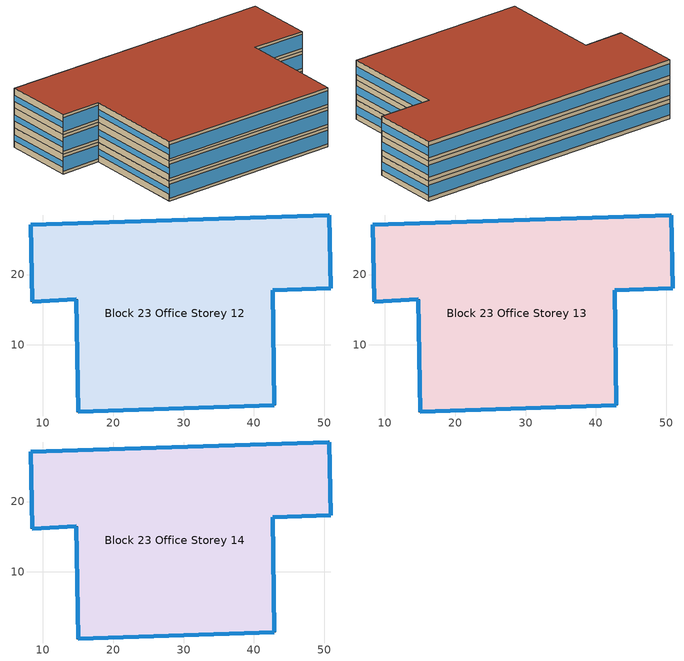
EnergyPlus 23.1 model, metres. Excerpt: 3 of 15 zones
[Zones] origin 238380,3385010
Block 23 Office Storey 12
 floor outside (Project Floor): 50.68,28.46 50.91,18.03 42.65,17.79 42.92,1.47 15.06,0.48 14.77,16.46 8.53,16.17 8.31,27.05 z36
 wall outside (Project Wall): 8.31,27.05 8.53,16.17 14.77,16.46 15.06,0.48 42.92,1.47 42.65,17.79 50.91,18.03 50.68,28.46 8.31,27.05 z36:39
 window (Office_west_window_construction): 8.31,27.04 8.53,16.18 / 14.77,16.46 15.06,0.49 z37.05:37.95
 window (Office_south_window_construction): 8.53,16.17 14.77,16.46 / 15.07,0.48 42.91,1.47 / 42.65,17.79 50.9,18.03 z36.45:38.55
 window (Office_east_window_construction): 42.92,1.48 42.65,17.78 / 50.91,18.03 50.68,28.46 z36.9:38.1
 window (Office_north_window_construction): 50.66,28.46 8.33,27.05 z36.6:38.4
 roof outside (Project Ceiling): 42.92,1.47 42.65,17.79 50.91,18.03 50.68,28.46 8.31,27.05 8.53,16.17 14.77,16.46 15.06,0.48 z39
Block 23 Office Storey 13
 floor outside (Project Floor): 50.68,28.46 50.91,18.03 42.65,17.79 42.92,1.47 15.06,0.48 14.77,16.46 8.53,16.17 8.31,27.05 z39
 wall outside (Project Wall): 8.31,27.05 8.53,16.17 14.77,16.46 15.06,0.48 42.92,1.47 42.65,17.79 50.91,18.03 50.68,28.46 8.31,27.05 z39:42
 window (Office_west_window_construction): 8.31,27.04 8.53,16.18 / 14.77,16.46 15.06,0.49 z40.05:40.95
 window (Office_south_window_construction): 8.53,16.17 14.77,16.46 / 15.07,0.48 42.91,1.47 / 42.65,17.79 50.9,18.03 z39.45:41.55
 window (Office_east_window_construction): 42.92,1.48 42.65,17.78 / 50.91,18.03 50.68,28.46 z39.9:41.1
 window (Office_north_window_construction): 50.66,28.46 8.33,27.05 z39.6:41.4
 roof outside (Project Ceiling): 42.92,1.47 42.65,17.79 50.91,18.03 50.68,28.46 8.31,27.05 8.53,16.17 14.77,16.46 15.06,0.48 z42
Block 23 Office Storey 14
 floor outside (Project Floor): 50.68,28.46 50.91,18.03 42.65,17.79 42.92,1.47 15.06,0.48 14.77,16.46 8.53,16.17 8.31,27.05 z42
 wall outside (Project Wall): 8.31,27.05 8.53,16.17 14.77,16.46 15.06,0.48 42.92,1.47 42.65,17.79 50.91,18.03 50.68,28.46 8.31,27.05 z42:45
 window (Office_west_window_construction): 8.31,27.04 8.53,16.18 / 14.77,16.46 15.06,0.49 z43.05:43.95
 window (Office_south_window_construction): 8.53,16.17 14.77,16.46 / 15.07,0.48 42.91,1.47 / 42.65,17.79 50.9,18.03 z42.45:44.55
 window (Office_east_window_construction): 42.92,1.48 42.65,17.78 / 50.91,18.03 50.68,28.46 z42.9:44.1
 window (Office_north_window_construction): 50.66,28.46 8.33,27.05 z42.6:44.4
 roof outside (Project Flat Roof): 42.92,1.47 42.65,17.79 50.91,18.03 50.68,28.46 8.31,27.05 8.53,16.17 14.77,16.46 15.06,0.48 z45
[Building]
Building_1: North Axis=0; Terrain=City; Loads Convergence Tolerance Value=0.04; Temperature Convergence Tolerance Value=0.4; Solar Distribution=FullExterior; Maximum Number of Warmup Days=25; Minimum Number of Warmup Days=6
[Site:Location]
CHN Design_Conditions: Latitude=30; Longitude=114; Time Zone=8; Elevation=12
[SIZINGPERIOD:DESIGNDAY] Day of Month=21; DryBulb Temperature Range Modifier Type=DefaultMultipliers; Humidity Condition Type=Wetbulb; Barometric Pressure=101181; Rain Indicator=No; Snow Indicator=No; Daylight Saving Time Indicator=No; Sky Clearness=0; Begin Environment Reset Mode=FullResetAtBeginEnvironment
Name | Month | Day Type | Maximum DryBulb Temperature | Daily DryBulb Temperature Range | Wetbulb or DewPoint at Maximum DryBulb | Wind Speed | Wind Direction | Solar Model Indicator | ASHRAE Clear Sky Optical Depth for Beam Irradiance taub | ASHRAE Clear Sky Optical Depth for Diffuse Irradiance taud
Ann Htg 99.6% Condns DB | 1 | WinterDesignDay | -10 | 0 | -4.8 | 1 | 340 | ASHRAEClearSky | 0 | 0
Ann Clg .4% Condns DB=>MWB | 7 | SummerDesignDay | 40 | 6.6 | 27.1 | 3.5 | 220 | ASHRAETau | 0.781 | 1.413
[MATERIAL]
DefaultMaterial: Roughness=Rough; Thickness=0.1; Conductivity=0.1; Density=1000; Specific Heat=1000; Thermal Absorptance=0.9; Solar Absorptance=0.7; Visible Absorptance=0.7
[WINDOWMATERIAL:SIMPLEGLAZINGSYSTEM] UFactor=3; Visible Transmittance=0.6
Name | Solar Heat Gain Coefficient
Office_east_window; Office_south_window; Office_west_window | 0.3
Office_north_window | 0.35
[CONSTRUCTION]
Project Wall; Project Floor; Project Flat Roof; Project Ceiling: DefaultMaterial
Office_east_window_construction: Office_east_window
Office_south_window_construction: Office_south_window
Office_west_window_construction: Office_west_window
Office_north_window_construction: Office_north_window
[SPACE] Ceiling Height=autocalculate; Volume=autocalculate; Floor Area=autocalculate; Space Type=Office
Name | Zone
Block 23 Office Storey 12_space | Block 23 Office Storey 12
Block 23 Office Storey 13_space | Block 23 Office Storey 13
Block 23 Office Storey 14_space | Block 23 Office Storey 14
[SPACELIST]
Office: Block 23 Office Storey 0_space, Block 23 Office Storey 1_space, Block 23 Office Storey 2_space, Block 23 Office Storey 3_space, Block 23 Office Storey 4_space, Block 23 Office Storey 5_space, Block 23 Office Storey 6_space, Block 23 Office Storey 7_space, Block 23 Office Storey 8_space, Block 23 Office Storey 9_space, Block 23 Office Storey 10_space, Block 23 Office Storey 11_space, Block 23 Office Storey 12_space, Block 23 Office Storey 13_space, Block 23 Office Storey 14_space
[ZONE] Type=1; Multiplier=1; Ceiling Height=autocalculate; Volume=autocalculate; Floor Area=autocalculate; Part of Total Floor Area=Yes
Block 23 Office Storey 12; Block 23 Office Storey 13; Block 23 Office Storey 14
[PEOPLE]
People_for_office: Zone or ZoneList or Space or SpaceList=Office; Number of People Schedule=SeasonalSchedule_Schedule_office_people; Number of People Calculation Method=People/Area; People per Floor Area=0.1; Fraction Radiant=0.3; Sensible Heat Fraction=autocalculate; Activity Level Schedule=SeasonalSchedule_Schedule_office_activity; Carbon Dioxide Generation Rate=3.82e-08; Enable ASHRAE 55 Comfort Warnings=No; Mean Radiant Temperature Calculation Type=ZoneAveraged; Clothing Insulation Calculation Method=ClothingInsulationSchedule; Cold Stress Temperature Threshold=15.56; Heat Stress Temperature Threshold=30
[LIGHTS]
Light_for_office: Zone or ZoneList or Space or SpaceList=Office; Schedule=SeasonalSchedule_office_lighting; Design Level Calculation Method=Watts/Area; Watts per Zone Floor Area=8; Return Air Fraction=0; Fraction Radiant=0.32; Fraction Visible=0.25; Fraction Replaceable=1; EndUse Subcategory=General; Return Air Fraction Calculated from Plenum Temperature=No; Return Air Fraction Function of Plenum Temperature Coefficient 1=0; Return Air Fraction Function of Plenum Temperature Coefficient 2=0
[ELECTRICEQUIPMENT]
Equipment_for_office: Zone or ZoneList or Space or SpaceList=Office; Schedule=SeasonalSchedule_Schedule_office_equipment; Design Level Calculation Method=Watts/Area; Watts per Zone Floor Area=15; Fraction Latent=0; Fraction Radiant=0; Fraction Lost=0; EndUse Subcategory=Electric Equipment
[DAYLIGHTING:CONTROLS] Illuminance Setpoint at Reference Point 1=300
Name | Zone or Space | Glare Calculation Daylighting Reference Point | Daylighting Reference Point 1
Dlight_Block 23 Office Storey 12 | Block 23 Office Storey 12 | Rpoint_Block 23 Office Storey 12 | Rpoint_Block 23 Office Storey 12
Dlight_Block 23 Office Storey 13 | Block 23 Office Storey 13 | Rpoint_Block 23 Office Storey 13 | Rpoint_Block 23 Office Storey 13
Dlight_Block 23 Office Storey 14 | Block 23 Office Storey 14 | Rpoint_Block 23 Office Storey 14 | Rpoint_Block 23 Office Storey 14
[HVACTEMPLATE:ZONE:IDEALLOADSAIRSYSTEM] Template Thermostat=Thermostat_for_office; Maximum Heating Supply Air Temperature=50; Minimum Cooling Supply Air Temperature=13; Maximum Heating Supply Air Humidity Ratio=0.0156; Minimum Cooling Supply Air Humidity Ratio=0.0077; Heating Limit=NoLimit; Cooling Limit=NoLimit; Dehumidification Control Type=ConstantSensibleHeatRatio; Cooling Sensible Heat Ratio=0.7; Dehumidification Setpoint=60; Humidification Control Type=None; Humidification Setpoint=30; Outdoor Air Method=DetailedSpecification; Outdoor Air Flow Rate per Person=0.00944; Outdoor Air Flow Rate per Zone Floor Area=0; Outdoor Air Flow Rate per Zone=0; Design Specification Outdoor Air Object=Ventilation_for_office; Demand Controlled Ventilation Type=None; Outdoor Air Economizer Type=NoEconomizer; Heat Recovery Type=None; Sensible Heat Recovery Effectiveness=0.7; Latent Heat Recovery Effectiveness=0.65
Block 23 Office Storey 12; Block 23 Office Storey 13; Block 23 Office Storey 14
[DESIGNSPECIFICATION:OUTDOORAIR]
Ventilation_for_office: Outdoor Air Method=Flow/Person; Outdoor Air Flow per Person=0.00833333; Outdoor Air Flow per Zone Floor Area=0; Outdoor Air Flow per Zone=0; Outdoor Air Flow Air Changes per Hour=0
[SCHEDULE:DAY:HOURLY]
Schedule_office_lighting_weekday_hourly: 0.1, 0.1, 0.1, 0.1, 0.1, 0.1, 0.1, 0.2, 0.5, 0.95, 0.95, 0.95, 0.8, 0.8, 0.95, 0.95, 0.95, 0.95, 0.95, 0.95, 0.95, 0.8, 0.5, 0.1
Schedule_office_lighting_holiday_hourly; Schedule_office_equipment_holiday_hourly: 0.1, 0.1, 0.1, 0.1, 0.1, 0.1, 0.1, 0.1, 0.1, 0.1, 0.1, 0.1, 0.1, 0.3, 0.3, 0.3, 0.3, 0.3, 0.3, 0.3, 0.3, 0.3, 0.1, 0.1
Schedule_office_equipment_weekday_hourly: 0.1, 0.1, 0.1, 0.1, 0.1, 0.1, 0.1, 0.2, 0.5, 0.95, 0.95, 0.95, 0.5, 0.5, 0.95, 0.95, 0.95, 0.95, 0.95, 0.95, 0.4, 0.4, 0.3, 0.1
Schedule_office_people_weekday_hourly: 0.1, 0.1, 0.1, 0.1, 0.1, 0.1, 0.1, 0.5, 0.95, 0.95, 0.95, 0.8, 0.8, 0.95, 0.95, 0.95, 0.95, 0.95, 0.8, 0.5, 0.5, 0.3, 0.1, 0.1
Schedule_office_people_holiday_hourly: 0.1, 0.1, 0.1, 0.1, 0.1, 0.1, 0.1, 0.1, 0.1, 0.1, 0.1, 0.1, 0.1, 0.3, 0.3, 0.3, 0.3, 0.3, 0.3, 0.1, 0.1, 0.1, 0.1, 0.1
Schedule_office_activity_weekday_hourly; Schedule_office_activity_holiday_hourly: 144, 144, 144, 144, 144, 144, 144, 144, 144, 144, 144, 144, 144, 144, 144, 144, 144, 144, 144, 144, 144, 144, 144, 144
[SCHEDULE:WEEK:DAILY]
Schedule_office_lighting_weekly: Schedule_office_lighting_holiday_hourly, Schedule_office_lighting_weekday_hourly, Schedule_office_lighting_weekday_hourly, Schedule_office_lighting_weekday_hourly, Schedule_office_lighting_weekday_hourly, Schedule_office_lighting_weekday_hourly, Schedule_office_lighting_holiday_hourly, Schedule_office_lighting_holiday_hourly, Schedule_office_lighting_weekday_hourly, Schedule_office_lighting_weekday_hourly, Schedule_office_lighting_holiday_hourly, Schedule_office_lighting_holiday_hourly
Schedule_office_equipment_weekly: Schedule_office_equipment_holiday_hourly, Schedule_office_equipment_weekday_hourly, Schedule_office_equipment_weekday_hourly, Schedule_office_equipment_weekday_hourly, Schedule_office_equipment_weekday_hourly, Schedule_office_equipment_weekday_hourly, Schedule_office_equipment_holiday_hourly, Schedule_office_equipment_holiday_hourly, Schedule_office_equipment_weekday_hourly, Schedule_office_equipment_weekday_hourly, Schedule_office_equipment_holiday_hourly, Schedule_office_equipment_holiday_hourly
Schedule_office_people_weekly: Schedule_office_people_holiday_hourly, Schedule_office_people_weekday_hourly, Schedule_office_people_weekday_hourly, Schedule_office_people_weekday_hourly, Schedule_office_people_weekday_hourly, Schedule_office_people_weekday_hourly, Schedule_office_people_holiday_hourly, Schedule_office_people_holiday_hourly, Schedule_office_people_weekday_hourly, Schedule_office_people_weekday_hourly, Schedule_office_people_holiday_hourly, Schedule_office_people_holiday_hourly
Schedule_office_activity_weekly: Schedule_office_activity_holiday_hourly, Schedule_office_activity_weekday_hourly, Schedule_office_activity_weekday_hourly, Schedule_office_activity_weekday_hourly, Schedule_office_activity_weekday_hourly, Schedule_office_activity_weekday_hourly, Schedule_office_activity_holiday_hourly, Schedule_office_activity_holiday_hourly, Schedule_office_activity_weekday_hourly, Schedule_office_activity_weekday_hourly, Schedule_office_activity_holiday_hourly, Schedule_office_activity_holiday_hourly
[SCHEDULE:YEAR]
SeasonalSchedule_office_lighting: Schedule_office_lighting_weekly, 1, 1, 12, 31
SeasonalSchedule_Schedule_office_equipment: Schedule_office_equipment_weekly, 1, 1, 12, 31
SeasonalSchedule_Schedule_office_people: Schedule_office_people_weekly, 1, 1, 12, 31
SeasonalSchedule_Schedule_office_activity: Schedule_office_activity_weekly, 1, 1, 12, 31
